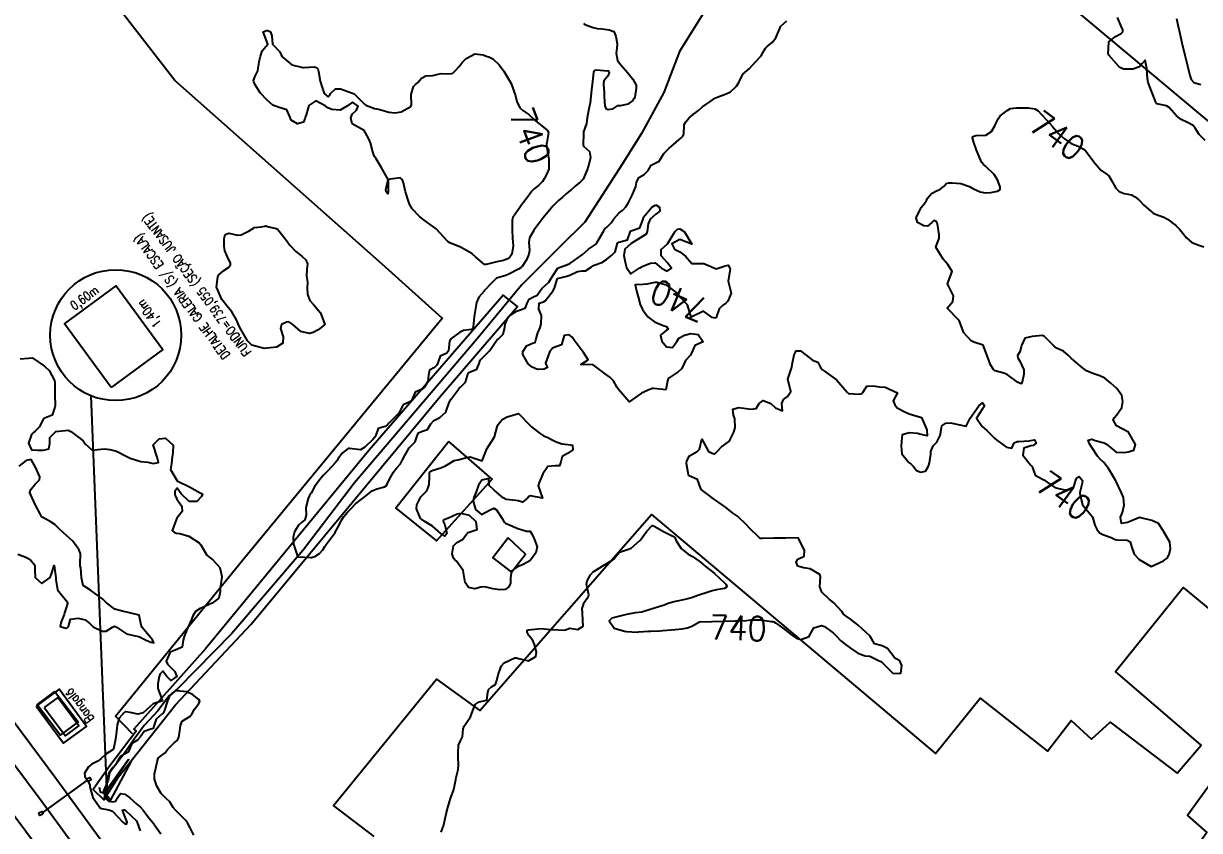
# Model space of a CAD drawing. Header units: metres. Extents: x 307586 to 320046, y 7427249 to 7434250.
# Drawn here: x 317549.7 to 317742.7, y 7431830.2 to 7431962.6 of the extents above; entities that cross this region are included whole.
import ezdxf
from ezdxf.enums import TextEntityAlignment as Align

# ---------------------------------------------------------------- set-up
doc = ezdxf.new("R2010")
doc.units = ezdxf.units.M
doc.header["$MEASUREMENT"] = 0
doc.linetypes.add('CONTINUO', pattern=[0])
for name, color, linetype in [('ALA', 45, 'Continuous'), ('BUEIRO', 151, 'Continuous'), ('Canaleta de Drenagem', 151, 'Continuous'), ('Cotas', 45, 'Continuous'), ('Curvas de Nivel 1m', 11, 'Continuous'), ('Curvas de Nivel 5m', 15, 'Continuous'), ('DETALHES', 45, 'Continuous'), ('Divisa', 42, 'FENCELINE2'), ('EDIFICAÇÃO', 30, 'Continuous'), ('Edificações', 30, 'Continuous'), ('Hidrografia', 140, 'Continuous'), ('Linha Férrea', 20, 'Continuous'), ('Pontes_Viadutos_Tubos', 190, 'Continuous'), ('Portico', 45, 'Continuous'), ('TEXTO', 45, 'Continuous')]:
    doc.layers.add(name, color=color, linetype=linetype)
doc.styles.add('ROMANS', font='romans', dxfattribs={"height": 0.2})
doc.styles.add('Style-STANDARD', font='STANDARD.shx')
doc.linetypes.add('FENCELINE2', pattern='A,0.25,-0.1,[132,ltypeshp.shx,S=0.1,R=0,X=-0.1,Y=0],-0.1,1', length=1.45)

msp = doc.modelspace()

# ---------------------------------------------------------------- linework, layer by layer
at = {"layer": 'ALA', "linetype": 'CONTINUO'}
for points in [[(317562.98, 7431836.33, 739.68), (317566.93, 7431841.86, 739.62)], [(317566.93, 7431841.86, 739.62), (317566.97, 7431841.81, 738.84), (317563.11, 7431836.31, 739.08)], [(317563.97, 7431835.1, 739.92), (317567.44, 7431841.58, 739.93)], [(317567.44, 7431841.58, 739.93), (317567.38, 7431841.57, 738.84), (317563.97, 7431835.2, 739.08)]]:
    msp.add_polyline3d(points, dxfattribs=at)
at = {"layer": 'BUEIRO', "linetype": 'CONTINUO'}
for points in [[(317563.93, 7431834.99, 740.2), (317563.97, 7431835.1, 739.92), (317562.98, 7431836.33, 739.68), (317562.87, 7431836.27, 740.12)], [(317563.93, 7431834.99, 740.2), (317562.87, 7431836.27, 740.12)], [(317562.98, 7431836.33, 739.68), (317563.11, 7431836.31, 739.08), (317563.97, 7431835.2, 739.08), (317563.97, 7431835.1, 739.92)]]:
    msp.add_polyline3d(points, dxfattribs=at)
at = {"layer": 'Canaleta de Drenagem'}
msp.add_lwpolyline([(317627.86, 7431917.37), (317606.4, 7431892.55), (317579.58, 7431860), (317567.83, 7431846.82), (317568.22, 7431846.47), (317563.88, 7431840.78), (317561.15, 7431836.92), (317562.9, 7431835.23), (317565.3, 7431838.98), (317574.64, 7431850.79), (317587.05, 7431864.06), (317618.09, 7431901.4), (317630.77, 7431916.18), (317628.41, 7431918.05)], close=True, dxfattribs=at)
at = {"layer": 'Curvas de Nivel 1m', "elevation": 739, "flags": 128}
for points in [[(317641.62, 7431962.65), (317641.85, 7431962.49), (317643.19, 7431961.97), (317643.85, 7431961.84), (317644.7, 7431961.75), (317645.84, 7431961.62), (317646.58, 7431961.33), (317646.94, 7431960.58), (317647.12, 7431959.28), (317647.09, 7431958.58), (317646.96, 7431957.75), (317647.21, 7431956.58), (317647.77, 7431955.87), (317648.89, 7431954.56), (317649.74, 7431953.49), (317650.25, 7431952.54), (317650.24, 7431952.03), (317650.02, 7431950.55), (317649.95, 7431950.31), (317649.7, 7431949.99), (317648.87, 7431949.38), (317647.69, 7431949.12), (317647.16, 7431949.11), (317646.33, 7431948.59), (317645.68, 7431948.46), (317645.37, 7431948.6), (317645.19, 7431949.1), (317645.09, 7431950.61), (317645.05, 7431951.28), (317644.94, 7431952.61), (317644.99, 7431953.36), (317645.75, 7431954.29), (317645.89, 7431954.6), (317645.76, 7431954.79), (317645.55, 7431954.81), (317643.76, 7431954.96), (317643.46, 7431954.93), (317643.24, 7431954.63), (317643.21, 7431954.09), (317643.05, 7431952.63), (317642.93, 7431951.83), (317642.82, 7431950.63), (317642.7, 7431949.64), (317642.48, 7431948.64), (317642.2, 7431947.17), (317642.15, 7431946.64), (317642.09, 7431946.21), (317641.64, 7431944.88), (317641.59, 7431944.69), (317641.59, 7431944.65), (317641.54, 7431942.72), (317641.55, 7431942.65), (317641.61, 7431942.53), (317642.6, 7431941.63), (317642.77, 7431940.63), (317642.52, 7431939.7), (317642.24, 7431938.64), (317641.55, 7431937.1), (317641.34, 7431936.85), (317641.11, 7431936.65), (317640.27, 7431935.92), (317639.52, 7431935.3), (317639.18, 7431935.01), (317638.78, 7431934.68), (317638.1, 7431934.09), (317637.5, 7431933.56), (317636.64, 7431932.7), (317635.48, 7431931.33), (317635.21, 7431930.99), (317635.01, 7431930.72), (317634.34, 7431929.85), (317633.49, 7431928.74), (317633.47, 7431928.71), (317633.44, 7431928.67), (317632.75, 7431927.43), (317632.66, 7431926.75), (317632.75, 7431925.4), (317632.67, 7431924.75), (317632.27, 7431923.87), (317631.53, 7431922.76), (317631.45, 7431922.68), (317631.37, 7431922.61), (317630.94, 7431922.34), (317629.36, 7431921.48), (317628.86, 7431921.29), (317627.35, 7431920.81), (317626.33, 7431919.84), (317625.45, 7431918.84), (317625.32, 7431918.7), (317624.43, 7431917.73), (317624.05, 7431916.85), (317623.94, 7431916.21), (317623.72, 7431914.86), (317623.65, 7431914.47), (317623.52, 7431912.86), (317623.47, 7431912.64), (317623.25, 7431912.43), (317621.9, 7431912.22), (317621.24, 7431911.94), (317619.86, 7431910.9), (317619.65, 7431910.48), (317619.44, 7431908.91), (317619.2, 7431908.52), (317618.08, 7431908.04), (317617.7, 7431906.92), (317617.54, 7431906.56), (317617.17, 7431906.19), (317616.36, 7431905.75), (317616.2, 7431904.94), (317616.05, 7431903.86), (317615.53, 7431902.95), (317615.13, 7431902.64), (317614, 7431902.1), (317613.51, 7431900.98), (317613.4, 7431900.69), (317613.11, 7431900.52), (317612.02, 7431900.07), (317611.5, 7431899), (317611.36, 7431898.72), (317611.08, 7431898.45), (317609.68, 7431897.02), (317609.39, 7431896.69), (317609.05, 7431896.49), (317607.94, 7431896.15), (317607.53, 7431895.05), (317607.36, 7431894.71), (317607.03, 7431894.37), (317605.74, 7431893.07), (317605.01, 7431892.66), (317603.23, 7431892.88), (317603.01, 7431892.87), (317602, 7431892.11), (317601.32, 7431891.12), (317601.19, 7431890.91), (317600.98, 7431890.62), (317599.59, 7431889.14), (317598.96, 7431888.49), (317598.33, 7431887.78), (317597.88, 7431887.16), (317597.49, 7431886.6), (317596.92, 7431885.57), (317596.76, 7431885.32), (317596.65, 7431885.17), (317596.42, 7431884.69), (317596.04, 7431883.18), (317596.11, 7431881.95), (317595.89, 7431881.18), (317595.33, 7431880.71), (317594.85, 7431880.29), (317594.16, 7431879.2), (317593.97, 7431878.34), (317594, 7431877.2), (317594.64, 7431875.35), (317594.7, 7431875.19), (317594.73, 7431875.12), (317594.79, 7431875.11), (317594.87, 7431875.11), (317596.79, 7431874.96), (317596.99, 7431874.97), (317597.5, 7431875.16), (317598.29, 7431875.66), (317598.81, 7431876.27), (317599.16, 7431876.8), (317599.41, 7431877.14), (317600.84, 7431879.07), (317600.86, 7431879.1), (317600.87, 7431879.12), (317601.55, 7431880.42), (317601.88, 7431881.11), (317602.28, 7431881.71), (317602.89, 7431882.41), (317603.23, 7431882.75), (317603.54, 7431883.09), (317604.22, 7431883.77), (317604.91, 7431884.32), (317605.85, 7431885.07), (317606.42, 7431885.56), (317606.93, 7431885.93), (317607.71, 7431886.27), (317608.94, 7431886.6), (317609.22, 7431886.74), (317609.39, 7431887.02), (317609.8, 7431887.86), (317610.44, 7431889.01), (317610.63, 7431889.34), (317610.97, 7431889.73), (317611.6, 7431890.38), (317611.92, 7431890.99), (317612.27, 7431891.71), (317613, 7431892.98), (317614.01, 7431893.98), (317614.33, 7431894.97), (317614.56, 7431895.44), (317615.04, 7431895.64), (317616.01, 7431895.98), (317616.58, 7431896.94), (317617.07, 7431897.47), (317618.05, 7431897.94), (317619.05, 7431898.91), (317619.06, 7431898.94), (317619.08, 7431899.01), (317619.59, 7431900.41), (317619.83, 7431900.9), (317621.13, 7431902.69), (317621.22, 7431902.79), (317621.36, 7431902.88), (317622.27, 7431903.74), (317622.57, 7431904.87), (317622.71, 7431905.31), (317623.16, 7431905.53), (317624.12, 7431905.9), (317624.5, 7431906.85), (317624.68, 7431907.35), (317625.19, 7431907.9), (317626.12, 7431908.83), (317626.58, 7431909.45), (317627.23, 7431910.42), (317627.4, 7431910.64), (317627.63, 7431910.81), (317628.42, 7431911.62), (317628.71, 7431912.8), (317628.77, 7431913.28), (317629.27, 7431914.46), (317629.56, 7431914.79), (317630.62, 7431915.43), (317631.29, 7431915.63), (317632.07, 7431915.97), (317632.39, 7431916.75), (317632.68, 7431917.37), (317633.31, 7431917.73), (317634.01, 7431918.04), (317634.52, 7431918.73), (317634.84, 7431919.22), (317635.34, 7431919.65), (317635.9, 7431920.16), (317636.24, 7431920.71), (317637.37, 7431922.43), (317637.52, 7431922.54), (317637.97, 7431922.68), (317638.99, 7431923.06), (317639.38, 7431923.26), (317641.39, 7431924.64), (317642.46, 7431925.57), (317643.42, 7431926.24), (317643.64, 7431926.4), (317643.79, 7431926.62), (317644.38, 7431927.67), (317644.93, 7431928.61), (317645.14, 7431928.91), (317645.45, 7431929.19), (317646.15, 7431929.9), (317646.58, 7431930.58), (317647.48, 7431931.58), (317648.06, 7431931.99), (317648.59, 7431932.56), (317648.93, 7431933.12), (317649.51, 7431934.23), (317649.61, 7431934.45), (317649.66, 7431934.55), (317650.19, 7431935.89), (317650.34, 7431936.54), (317650.71, 7431937.38), (317651.56, 7431937.85), (317652.22, 7431938.52), (317652.72, 7431939.37), (317653.58, 7431939.84), (317654.03, 7431940.05), (317654.29, 7431940.49), (317654.78, 7431941.31), (317655.61, 7431942.13), (317656, 7431942.47), (317657.63, 7431943.88), (317657.94, 7431944.14), (317658.08, 7431944.45), (317658.16, 7431945.94), (317658.33, 7431946.44), (317658.96, 7431947.15), (317659.68, 7431947.75), (317660.06, 7431948.04), (317660.52, 7431948.42), (317661.15, 7431948.96), (317661.7, 7431949.36), (317662.33, 7431949.78), (317663.19, 7431950.39), (317663.72, 7431950.62), (317665.02, 7431951.07), (317665.72, 7431951.44), (317666.7, 7431952.35), (317667.12, 7431952.96), (317667.76, 7431954.33), (317668.84, 7431955.25), (317669.78, 7431956.31), (317670.76, 7431957.34), (317671.31, 7431958.29), (317671.49, 7431958.61), (317671.81, 7431958.9), (317672.6, 7431959.5), (317673.16, 7431960.27), (317673.85, 7431961.83), (317673.97, 7431962.14), (317674.08, 7431962.26), (317675.01, 7431963.1)], [(317577.66, 7431829.4), (317577.04, 7431830.61), (317576.63, 7431831.41), (317576.27, 7431831.85), (317574.69, 7431833.43), (317574.3, 7431833.94), (317573.72, 7431834.86), (317573.14, 7431835.45), (317572.32, 7431836.24), (317571.57, 7431837.47), (317571.23, 7431838.6), (317571.22, 7431839.47), (317571.42, 7431840.42), (317571.62, 7431841.47), (317571.82, 7431842.04), (317572.4, 7431842.54), (317572.95, 7431842.9), (317573.36, 7431843.45), (317574.42, 7431844.55), (317574.93, 7431844.93), (317575.19, 7431845.42), (317575.35, 7431846.52), (317575.45, 7431847.42), (317575.77, 7431848.12), (317576.47, 7431848.57), (317577.03, 7431848.86), (317577.4, 7431849.4), (317577.79, 7431850.1), (317578.5, 7431851.03), (317578.67, 7431851.39), (317578.51, 7431851.69), (317577.44, 7431852.48), (317576.53, 7431852.91), (317574.84, 7431853.12), (317574.53, 7431853.04), (317573.67, 7431852.29), (317573.33, 7431851.45), (317572.8, 7431849.77), (317572.65, 7431849.46), (317572.48, 7431849.3), (317571.47, 7431848.47), (317571.18, 7431847.47), (317571, 7431846.93), (317570.45, 7431846.75), (317569.49, 7431846.45), (317568.87, 7431845.5), (317568.43, 7431845), (317567.51, 7431844.44), (317567.13, 7431843.52), (317566.89, 7431843.04), (317566.4, 7431842.75), (317565.61, 7431842.32), (317565.11, 7431841.54), (317564.86, 7431841.06), (317564.37, 7431840.5), (317563.7, 7431839.56), (317563.46, 7431838.67), (317563.4, 7431837.56), (317563.23, 7431836.66), (317562.95, 7431835.57), (317563.72, 7431834.97), (317564.31, 7431834.86), (317564.85, 7431835), (317565.14, 7431835.54), (317565.62, 7431836.25), (317566.32, 7431836.13), (317567.17, 7431835.52), (317568.3, 7431834.52), (317568.86, 7431834.07), (317569.36, 7431833.49), (317570.27, 7431832.26), (317570.91, 7431831.47), (317572.24, 7431829.65)]]:
    msp.add_lwpolyline(points, dxfattribs=at)
at = {"layer": 'Curvas de Nivel 5m', "elevation": 740, "flags": 128}
for points in [[(317743.64, 7431943.42), (317742.65, 7431944.43), (317741.98, 7431945.45), (317741.67, 7431945.9), (317740.75, 7431946.39), (317739.68, 7431946.88), (317738.94, 7431947.48), (317737.71, 7431948.85), (317737.31, 7431949.1), (317735.71, 7431949.45), (317735.62, 7431949.52), (317735.53, 7431949.71), (317734.83, 7431951.53), (317734.31, 7431952.98), (317734.19, 7431953.54), (317734.06, 7431955.26), (317734.04, 7431955.54), (317733.8, 7431956.63), (317733.29, 7431956.05), (317732.85, 7431955.55), (317731.78, 7431955.14), (317730.24, 7431955.12), (317729.78, 7431955.34), (317729.5, 7431955.59), (317727.81, 7431957.44), (317727.73, 7431957.61), (317727.83, 7431959.61), (317728.94, 7431960.5), (317729.85, 7431960.97), (317730.15, 7431961.29), (317730.12, 7431961.59), (317729.86, 7431962.19), (317729.26, 7431963.6)], [(317738.95, 7431963.48), (317739.2, 7431962.14), (317739.35, 7431961.48), (317739.83, 7431959.47), (317740.31, 7431957.46), (317740.47, 7431956.8), (317740.79, 7431955.46), (317741.1, 7431954.12), (317741.34, 7431953.45), (317741.76, 7431952.95), (317742.95, 7431952.63)], [(317618.26, 7431829.91), (317618.54, 7431830.64), (317618.62, 7431830.9), (317618.74, 7431831.37), (317619.09, 7431832.9), (317619.35, 7431833.94), (317619.62, 7431834.89), (317619.78, 7431835.42), (317620.34, 7431836.88), (317620.67, 7431838.57), (317620.74, 7431838.88), (317621.05, 7431840.21), (317621.1, 7431840.87), (317621.02, 7431842.27), (317621.02, 7431842.87), (317621.09, 7431844.2), (317621.41, 7431844.87), (317621.75, 7431845.56), (317621.88, 7431846.87), (317622.01, 7431847.32), (317622.47, 7431847.98), (317623.06, 7431848.85), (317623.48, 7431849.86), (317623.84, 7431850.84), (317624.52, 7431851.27), (317625.75, 7431851.59), (317625.91, 7431852.82), (317626.03, 7431853.33), (317626.54, 7431853.75), (317627.2, 7431854.15), (317627.39, 7431854.8), (317627.62, 7431855.75), (317627.98, 7431856.8), (317628.17, 7431857.21), (317628.59, 7431857.7), (317630.35, 7431858.52), (317630.6, 7431858.54), (317630.95, 7431858.4), (317632.6, 7431858.01), (317633.78, 7431858.72), (317633.9, 7431859.43), (317633.57, 7431860.73), (317633.29, 7431861.38), (317632.65, 7431862.2), (317632.35, 7431862.74), (317632.37, 7431863.03), (317632.66, 7431863.12), (317633.1, 7431863.17), (317634.66, 7431863.32), (317636.18, 7431863.17), (317636.66, 7431863.14), (317638.29, 7431863.04), (317638.66, 7431863.12), (317639.36, 7431863.36), (317640.66, 7431863.14), (317641.55, 7431863.74), (317641.53, 7431864.63), (317641.44, 7431865.88), (317641.42, 7431866.63), (317641.73, 7431867.61), (317642.44, 7431868.62), (317642.5, 7431868.85), (317642.11, 7431870.63), (317642.23, 7431871.15), (317642.77, 7431872.16), (317643.21, 7431872.62), (317644.17, 7431873.22), (317644.78, 7431873.62), (317646.42, 7431874.58), (317646.63, 7431874.74), (317646.8, 7431875.05), (317647.5, 7431875.88), (317648.82, 7431876.29), (317649.42, 7431876.54), (317650.84, 7431877.77), (317651.2, 7431878.16), (317651.42, 7431878.51), (317652.03, 7431879.33), (317652.87, 7431880.23), (317653.24, 7431880.13), (317654.85, 7431879.18), (317656.3, 7431878.46), (317656.63, 7431878.25), (317656.84, 7431877.73), (317657.65, 7431876.44), (317658.81, 7431875.52), (317659.52, 7431875.13), (317660.6, 7431874.4), (317660.8, 7431874.24), (317661.6, 7431873.58), (317662.78, 7431872.64), (317663.09, 7431872.38), (317664.76, 7431870.84), (317665, 7431870.6), (317665.15, 7431870.35), (317665.05, 7431870.05), (317664.75, 7431869.89), (317663.46, 7431869.66), (317662.74, 7431869.49), (317661.9, 7431869.22), (317660.73, 7431868.86), (317660.39, 7431868.74), (317659.53, 7431868.42), (317658.72, 7431868.21), (317657.28, 7431867.89), (317656.72, 7431867.77), (317655.7, 7431867.47), (317654.71, 7431867.1), (317652.7, 7431866.5), (317651.21, 7431866), (317650.7, 7431865.96), (317650.08, 7431865.92), (317648.69, 7431865.63), (317647.82, 7431865.43), (317646.68, 7431865.15), (317646.25, 7431865.01), (317645.83, 7431864.58), (317646.66, 7431863.4), (317648.34, 7431862.87), (317648.66, 7431862.84), (317650.44, 7431862.74), (317650.66, 7431862.76), (317652.26, 7431862.9), (317652.66, 7431862.92), (317654.17, 7431862.97), (317654.66, 7431862.99), (317656.02, 7431863.1), (317656.66, 7431863.17), (317657.81, 7431863.29), (317658.67, 7431863.43), (317659.41, 7431863.69), (317660.68, 7431864.4), (317662.6, 7431864.47), (317662.68, 7431864.46), (317662.76, 7431864.46), (317664.68, 7431864.53), (317666.45, 7431864.57), (317666.69, 7431864.57), (317668.37, 7431864.63), (317668.69, 7431864.68), (317669.16, 7431864.78), (317670.69, 7431864.76), (317672.45, 7431864.49), (317672.69, 7431864.48), (317672.87, 7431864.44), (317673.15, 7431864.25), (317674.67, 7431863.17), (317675.81, 7431862.22), (317676.65, 7431861.69), (317677.31, 7431861.53), (317678.65, 7431862.04), (317678.72, 7431862.19), (317679.4, 7431863.45), (317680.68, 7431863.83), (317681.17, 7431863.66), (317682.66, 7431862.58), (317683.11, 7431862.13), (317683.83, 7431861.31), (317684.64, 7431860.71), (317685.45, 7431860.1), (317686.62, 7431859.29), (317687.83, 7431858.86), (317688.61, 7431858.81), (317690.13, 7431858.05), (317690.45, 7431857.89), (317690.6, 7431857.8), (317692.41, 7431856.02), (317692.58, 7431855.92), (317693.67, 7431856), (317693.85, 7431857.25), (317693.53, 7431858.01), (317692.93, 7431858.34), (317692.61, 7431858.62), (317691.53, 7431860.03), (317690.64, 7431860.48), (317689.4, 7431860.82), (317688.65, 7431862.07), (317686.68, 7431863.87), (317686.43, 7431864.09), (317685.45, 7431864.86), (317684.7, 7431865.35), (317684.28, 7431865.71), (317684, 7431866.13), (317682.72, 7431867.52), (317681.96, 7431868.15), (317680.74, 7431869.32), (317680.39, 7431870.17), (317680.49, 7431871.89), (317680.43, 7431872.17), (317678.79, 7431873.13), (317677.71, 7431873.28), (317676.79, 7431873.58), (317676.54, 7431874.21), (317676.81, 7431874.71), (317677.82, 7431875.2), (317677.87, 7431876.2), (317676.84, 7431878.21), (317674.84, 7431878.18), (317672.93, 7431878.17), (317672.84, 7431878.16), (317671, 7431878.12), (317670.84, 7431878.1), (317670.63, 7431878.08), (317670.44, 7431878.29), (317668.87, 7431879.81), (317668.35, 7431880.32), (317666.89, 7431881.76), (317666.56, 7431882), (317666.08, 7431882.34), (317664.91, 7431883.26), (317663.29, 7431884.38), (317662.93, 7431884.64), (317662.02, 7431885.3), (317660.94, 7431886.17), (317660.84, 7431886.3), (317660.82, 7431886.4), (317660.32, 7431887.77), (317658.96, 7431888.4), (317658.92, 7431888.43), (317658.85, 7431888.54), (317658.53, 7431890.43), (317658.59, 7431890.84), (317659.01, 7431891.68), (317660.25, 7431892.41), (317660.64, 7431892.79), (317661.04, 7431894.4), (317662.15, 7431892.39), (317663.01, 7431892), (317663.29, 7431892.1), (317663.53, 7431892.37), (317664.24, 7431893.15), (317665.03, 7431893.7), (317665.42, 7431893.97), (317665.69, 7431894.35), (317666.28, 7431895.57), (317666.51, 7431896.34), (317666.45, 7431897.72), (317666.25, 7431898.34), (317666.1, 7431899.34), (317667.1, 7431899.58), (317667.94, 7431899.48), (317669.1, 7431899.31), (317669.95, 7431899.45), (317670.43, 7431900.29), (317671.12, 7431900.78), (317672.36, 7431900.27), (317673.1, 7431899.56), (317674.3, 7431899.05), (317674.16, 7431900.25), (317674.43, 7431900.93), (317675.12, 7431901.41), (317675.63, 7431902.23), (317675.16, 7431904.24), (317675.83, 7431906.23), (317675.9, 7431906.94), (317676.2, 7431908.23), (317676.54, 7431908.89), (317677.21, 7431908.91), (317678.17, 7431908.2), (317679.19, 7431907.39), (317680.06, 7431907.05), (317680.5, 7431906.17), (317680.83, 7431905.81), (317681.18, 7431905.56), (317683.16, 7431904.14), (317684.87, 7431902.12), (317685.13, 7431901.93), (317686.86, 7431901.82), (317687.13, 7431901.85), (317687.32, 7431901.9), (317687.45, 7431902.09), (317688.1, 7431903.13), (317689.15, 7431903.14), (317690.21, 7431902.99), (317691.15, 7431902.96), (317693.13, 7431902.02), (317692.45, 7431900.69), (317692.71, 7431900.02), (317693.11, 7431899.55), (317694.11, 7431899), (317695.09, 7431898.59), (317697.08, 7431897.97), (317697.99, 7431895.96), (317698.03, 7431894.98), (317697.06, 7431895.19), (317696.43, 7431895.36), (317695.06, 7431895.47), (317693.93, 7431895.14), (317693.8, 7431894.01), (317693.74, 7431893.3), (317693.87, 7431892.01), (317695, 7431890.59), (317695.35, 7431890.34), (317695.72, 7431889.99), (317696.26, 7431889.26), (317696.98, 7431889), (317697.77, 7431889.17), (317698.22, 7431889.96), (317698.42, 7431890.53), (317698.61, 7431891.95), (317698.6, 7431892.37), (317699.03, 7431893.32), (317699.35, 7431893.63), (317699.6, 7431893.94), (317700.13, 7431895.01), (317700.32, 7431895.93), (317700.41, 7431896.6), (317701.08, 7431897.02), (317701.91, 7431897.08), (317703.08, 7431896.8), (317704.41, 7431896.55), (317705.09, 7431897.88), (317706.48, 7431899.86), (317707.12, 7431900.35), (317707.41, 7431899.85), (317707.32, 7431899.64), (317707.11, 7431899.37), (317706.09, 7431897.87), (317707.07, 7431896.5), (317707.82, 7431895.84), (317709.05, 7431894.59), (317709.46, 7431894.23), (317710.03, 7431893.82), (317711.03, 7431893.12), (317711.91, 7431892.91), (317712.29, 7431893.79), (317712.81, 7431894.02), (317713.05, 7431894.04), (317714.7, 7431894.11), (317715.05, 7431894.2), (317715.61, 7431894.32), (317715.88, 7431893.75), (317715.42, 7431893.37), (317715.04, 7431893.31), (317713.86, 7431892.94), (317713.71, 7431891.77), (317715, 7431890.17), (317715.22, 7431889.98), (317715.31, 7431889.76), (317715.75, 7431888.52), (317716.97, 7431887.86), (317717.17, 7431887.73), (317718.95, 7431886.46), (317720.56, 7431886.07), (317720.95, 7431886.11), (317722.07, 7431886.56), (317722.43, 7431887.67), (317722.6, 7431888.04), (317722.98, 7431888.28), (317723.5, 7431887.65), (317723.44, 7431887.18), (317723.1, 7431885.66), (317723.09, 7431885.51), (317723.5, 7431883.65), (317724.9, 7431881.97), (317725.15, 7431881.64), (317725.55, 7431880.3), (317725.88, 7431879.62), (317726.3, 7431879.06), (317726.86, 7431878.74), (317728.21, 7431878.25), (317728.86, 7431877.94), (317729.17, 7431877.9), (317730.86, 7431877.83), (317731.32, 7431877.56), (317731.58, 7431876.81), (317731.97, 7431875.55), (317732.81, 7431874.64), (317734.8, 7431873.52), (317736.81, 7431874.42), (317737.43, 7431874.87), (317737.71, 7431875.48), (317737.94, 7431876.38), (317737.87, 7431877.48), (317736.87, 7431879.19), (317736.75, 7431879.37), (317736.71, 7431879.49), (317735.96, 7431880.58), (317734.89, 7431881.07), (317732.89, 7431881.54), (317731.47, 7431880.97), (317730.88, 7431880.75), (317729.89, 7431880.58), (317729.76, 7431881.58), (317730.09, 7431882.38), (317730.35, 7431883.57), (317730.23, 7431884.86), (317729.9, 7431885.58), (317728.97, 7431887.59), (317727.8, 7431889.6), (317727, 7431890.59), (317726.45, 7431891.06), (317725.96, 7431891.63), (317725.03, 7431893.06), (317724.67, 7431893.64), (317724.43, 7431894.27), (317725.05, 7431894.39), (317725.59, 7431894.17), (317727.04, 7431893.82), (317727.43, 7431893.61), (317729.02, 7431892.26), (317730.37, 7431892.22), (317731.02, 7431892.31), (317731.96, 7431892.62), (317732.21, 7431893.55), (317731.06, 7431895.56), (317729.08, 7431896.61), (317728.54, 7431897.6), (317728.74, 7431897.95), (317729.1, 7431898.35), (317729.99, 7431899.58), (317730.14, 7431900.59), (317729.96, 7431901.58), (317729.15, 7431902.73), (317728.17, 7431903.6), (317727.17, 7431904.42), (317726.38, 7431904.82), (317725.18, 7431905.18), (317724.17, 7431905.65), (317723.19, 7431906.41), (317721.64, 7431907.68), (317721.22, 7431908.13), (317720.39, 7431908.86), (317719.23, 7431909.37), (317718.78, 7431909.71), (317717.25, 7431911.26), (317716.92, 7431911.4), (317715.25, 7431911.27), (317714.02, 7431911), (317713.5, 7431909.78), (317713.47, 7431909.54), (317713.22, 7431908.74), (317712.87, 7431908.13), (317712.9, 7431907.78), (317713.2, 7431907.2), (317713.91, 7431905.77), (317713.89, 7431905.06), (317713.59, 7431903.78), (317713.43, 7431903.51), (317713.16, 7431903.58), (317712.85, 7431903.78), (317711.17, 7431905.01), (317710.61, 7431905.24), (317709.18, 7431905.6), (317708.89, 7431905.83), (317708.4, 7431906.63), (317707.95, 7431907.84), (317707.23, 7431909.85), (317705.67, 7431910.31), (317705.24, 7431910.55), (317704.06, 7431911.89), (317703.28, 7431913.9), (317701.3, 7431915.92), (317702.22, 7431917.01), (317702.33, 7431917.91), (317701.35, 7431919.92), (317702.13, 7431921.92), (317701.39, 7431923.07), (317700.64, 7431923.94), (317699.42, 7431925.95), (317699.97, 7431927.41), (317700, 7431927.94), (317699.69, 7431929.73), (317699.61, 7431929.95), (317699.47, 7431930.15), (317699.12, 7431930.31), (317698.76, 7431929.96), (317698.06, 7431929.37), (317697.46, 7431929.44), (317696.41, 7431929.99), (317696.23, 7431930.74), (317696.81, 7431931.98), (317697.05, 7431932.42), (317697.51, 7431933.05), (317697.89, 7431933.59), (317698.08, 7431933.96), (317698.75, 7431934.74), (317699.54, 7431935.17), (317700.11, 7431935.37), (317700.8, 7431935.94), (317701.13, 7431936.35), (317701.55, 7431936.5), (317702.12, 7431936.49), (317703.55, 7431936.37), (317704.96, 7431935.89), (317705.54, 7431935.58), (317706.69, 7431935.02), (317707.53, 7431934.85), (317708.45, 7431934.92), (317709.54, 7431935.1), (317709.98, 7431935.39), (317710.02, 7431935.83), (317709.56, 7431937), (317708.99, 7431937.84), (317707.59, 7431939.23), (317707.24, 7431939.51), (317706.94, 7431939.86), (317706.53, 7431940.79), (317706.13, 7431941.87), (317705.63, 7431943.25), (317705.47, 7431943.88), (317705.47, 7431944.05), (317705.65, 7431944.17), (317706, 7431944.23), (317707.65, 7431944.32), (317708.58, 7431944.91), (317709.14, 7431945.84), (317709.3, 7431946.2), (317709.68, 7431947), (317710.02, 7431947.49), (317710.43, 7431947.82), (317711.14, 7431948.37), (317711.7, 7431948.7), (317712.68, 7431948.77), (317713.7, 7431948.78), (317714.66, 7431948.82), (317715.7, 7431948.62), (317716.22, 7431948.28), (317716.74, 7431947.74), (317717.68, 7431946.75), (317718.6, 7431945.72), (317719.65, 7431944.55), (317720.55, 7431943.7), (317721.63, 7431942.95), (317722.82, 7431942.48), (317723.62, 7431942.07), (317724.05, 7431941.66), (317725.59, 7431939.64), (317726.54, 7431938.58), (317727.58, 7431937.87), (317727.86, 7431937.61), (317728.19, 7431936.98), (317728.96, 7431935.6), (317729.54, 7431935.06), (317730.37, 7431934.75), (317731.53, 7431934.53), (317732.18, 7431934.21), (317732.91, 7431933.55), (317733.51, 7431932.89), (317735.11, 7431931.52), (317735.49, 7431931.34), (317736.84, 7431930.85), (317737.48, 7431930.53), (317738.83, 7431929.48), (317739.47, 7431928.83), (317740.59, 7431927.46), (317741.44, 7431926.67), (317742.59, 7431926.28), (317743.43, 7431925.98)], [(317549.17, 7431907.61), (317550.54, 7431907.73), (317551.12, 7431907.78), (317551.17, 7431907.76), (317551.24, 7431907.72), (317553.16, 7431906.38), (317553.91, 7431905.69), (317554.8, 7431904.02), (317554.86, 7431903.68), (317554.87, 7431901.92), (317554.86, 7431901.68), (317554.88, 7431899.89), (317554.87, 7431899.68), (317554.41, 7431898.34), (317553.05, 7431897.82), (317552.98, 7431897.77), (317552.94, 7431897.7), (317552.33, 7431896.42), (317551.63, 7431895.71), (317551.29, 7431895.46), (317551.03, 7431895.17), (317550.51, 7431893.73), (317551, 7431892.64), (317552.08, 7431892.62), (317553, 7431892.6), (317553.87, 7431892.82), (317554.03, 7431893.69), (317554.03, 7431894.68), (317555.03, 7431895.68), (317557.04, 7431895.88), (317557.48, 7431895.65), (317559.02, 7431894.52), (317559.51, 7431894.12), (317559.85, 7431893.62), (317561, 7431892.63), (317561.9, 7431892.69), (317563, 7431892.81), (317563.86, 7431892.71), (317565, 7431892.42), (317566.78, 7431891.53), (317566.9, 7431891.45), (317566.98, 7431891.4), (317567.22, 7431891.29), (317568.98, 7431890.77), (317570.1, 7431890.62), (317570.97, 7431890.4), (317571.88, 7431890.56), (317571.62, 7431891.47), (317571.01, 7431893.48), (317572, 7431894.49), (317573.02, 7431894.59), (317574.26, 7431893.45), (317574.21, 7431892.24), (317574.13, 7431891.45), (317574, 7431890.43), (317573.82, 7431889.45), (317574.94, 7431887.59), (317575.02, 7431887.51), (317575.16, 7431887.44), (317576.93, 7431886.6), (317578.73, 7431885.58), (317578.91, 7431885.48), (317579.06, 7431885.39), (317578.91, 7431885), (317578.14, 7431884.16), (317576.9, 7431884.15), (317575.56, 7431885.42), (317574.93, 7431886.34), (317574.54, 7431885.81), (317574.57, 7431885.44), (317574.62, 7431885.14), (317574.9, 7431884.54), (317575.71, 7431883.42), (317575.74, 7431882.56), (317574.86, 7431881.43), (317574.1, 7431879.44), (317574.48, 7431879.07), (317574.84, 7431878.99), (317575.36, 7431878.91), (317576.83, 7431878.49), (317578.55, 7431877.39), (317578.82, 7431877.05), (317579.79, 7431875.38), (317580.33, 7431874.91), (317580.79, 7431874.62), (317581.94, 7431873.35), (317582.26, 7431871.84), (317582.23, 7431871.35), (317582, 7431870.08), (317581.97, 7431869.35), (317581.77, 7431868.29), (317580.7, 7431867.48), (317580.39, 7431867.36), (317579.24, 7431866.84), (317578.69, 7431866.6), (317577.94, 7431866.14), (317577.51, 7431865.4), (317577.26, 7431864.81), (317576.65, 7431863.41), (317576.06, 7431861.99), (317575.93, 7431861.42), (317575.75, 7431860.28), (317574.61, 7431859.78), (317573.77, 7431859.44), (317573.12, 7431857.98), (317573.35, 7431857.45), (317574.57, 7431856.25), (317574.88, 7431855.43), (317574.68, 7431855.31), (317574.55, 7431855.24), (317573.88, 7431854.78), (317573.23, 7431855.45), (317572.57, 7431856.3), (317572.13, 7431855.89), (317571.96, 7431855.47), (317571.76, 7431854.25), (317571.78, 7431853.47), (317572.5, 7431851.46), (317571.01, 7431850.97), (317570.49, 7431850.55), (317569.36, 7431849.5), (317568.48, 7431849.26), (317567.23, 7431849.52), (317566.48, 7431849.67), (317566.37, 7431849.65), (317566.22, 7431849.53), (317565.42, 7431848.59), (317565.1, 7431847.54), (317565.01, 7431846.99), (317564.85, 7431845.55), (317564.81, 7431845.16), (317564.48, 7431843.55), (317564.45, 7431843.52), (317564.41, 7431843.49), (317563.24, 7431842.72), (317562.39, 7431841.91), (317562.21, 7431841.75), (317561.9, 7431841.58), (317560.93, 7431841.05), (317560.37, 7431840.62), (317559.73, 7431839.61), (317559.77, 7431839.03), (317560.35, 7431838.19), (317560.6, 7431837.6), (317560.6, 7431837.34), (317561.07, 7431835.59), (317562.3, 7431833.92), (317562.52, 7431833.8), (317563.71, 7431833.56), (317564.29, 7431833.33), (317566.02, 7431831.53), (317566.26, 7431831.32), (317566.6, 7431831.19), (317566.7, 7431831.53), (317566.28, 7431832.63), (317565.95, 7431833.53), (317566.24, 7431833.58), (317566.29, 7431833.58), (317566.38, 7431833.53), (317568.27, 7431831.75), (317568.36, 7431831.51), (317568.86, 7431830.11)], [(317548.79, 7431875.55), (317550.08, 7431875.03), (317550.78, 7431874.65), (317551.59, 7431873.71), (317551.59, 7431872.88), (317551.65, 7431871.71), (317552.73, 7431870.7), (317554.08, 7431871.68), (317554.27, 7431872.15), (317554.77, 7431873.67), (317555.03, 7431871.67), (317555.02, 7431871.38), (317555.29, 7431869.66), (317556.71, 7431867.92), (317556.91, 7431867.65), (317556.92, 7431867.42), (317556.69, 7431866.75), (317556.44, 7431865.89), (317556.39, 7431865.65), (317555.87, 7431864.45), (317555.72, 7431863.66), (317556.65, 7431863.41), (317556.87, 7431863.43), (317557.08, 7431863.65), (317557.43, 7431864.87), (317558.67, 7431865.02), (317559.82, 7431864.77), (317560.66, 7431864.08), (317561.12, 7431863.6), (317562.64, 7431862.88), (317563.29, 7431862.92), (317564.3, 7431863.56), (317564.65, 7431863.7), (317564.97, 7431863.55), (317566.64, 7431862.47), (317568.05, 7431862.1), (317568.63, 7431862), (317569.61, 7431861.5), (317570.34, 7431861.21), (317570.62, 7431861.09), (317571.11, 7431860.98), (317570.87, 7431861.48), (317570.63, 7431861.81), (317569.2, 7431863.5), (317569.02, 7431863.86), (317568.67, 7431865.51), (317566.68, 7431866), (317566.11, 7431866.11), (317564.69, 7431866.51), (317563.32, 7431867.57), (317563.01, 7431867.88), (317562.71, 7431868.13), (317560.72, 7431869.6), (317559.48, 7431870.37), (317559.21, 7431871.62), (317559.12, 7431873.27), (317559.03, 7431873.63), (317559.01, 7431873.86), (317559.04, 7431875.63), (317558.8, 7431876.32), (317557.8, 7431877.64), (317556.83, 7431878.53), (317555.6, 7431879.66), (317554.85, 7431880.38), (317554.09, 7431880.91), (317552.86, 7431881.55), (317552.68, 7431881.7), (317552.42, 7431882.15), (317551.65, 7431883.71), (317550.91, 7431885.28), (317550.75, 7431885.56), (317550.73, 7431885.72), (317550.92, 7431886.13), (317551.61, 7431887.03), (317552.33, 7431887.71), (317552.4, 7431888.25), (317551.76, 7431889.71), (317550.98, 7431891.06), (317550.17, 7431890.93), (317548.96, 7431889.95)]]:
    msp.add_lwpolyline(points, dxfattribs=at)
for points in [[(317589.6, 7431961.5), (317589.83, 7431961.5), (317590.27, 7431961.27), (317590.47, 7431960.61), (317590.55, 7431959.26), (317591.79, 7431957.99), (317592, 7431957.47), (317592.12, 7431957.24), (317593.76, 7431955.84), (317595.53, 7431955.43), (317595.76, 7431955.44), (317597.43, 7431955.5), (317597.76, 7431955.41), (317598.03, 7431955.17), (317598.14, 7431954.77), (317598.41, 7431953.16), (317598.72, 7431952.15), (317599.03, 7431951.16), (317599.7, 7431950.59), (317599.96, 7431950.89), (317600.07, 7431951.15), (317600.92, 7431951.93), (317601.71, 7431951.9), (317603.54, 7431951.27), (317603.7, 7431951.21), (317603.98, 7431951.1), (317605.69, 7431949.39), (317605.87, 7431949.26), (317606.32, 7431949.07), (317607.3, 7431948.68), (317607.68, 7431948.64), (317608.18, 7431948.54), (317609.67, 7431948.1), (317610.71, 7431947.98), (317611.67, 7431948.16), (317613.28, 7431948.99), (317613.38, 7431949.3), (317613.35, 7431950.99), (317613.73, 7431952.28), (317614.05, 7431952.65), (317614.44, 7431952.97), (317615.02, 7431953.68), (317615.74, 7431954.05), (317616.91, 7431954.11), (317617.75, 7431954.32), (317618.26, 7431954.41), (317619.75, 7431954.4), (317620.16, 7431954.49), (317620.62, 7431954.9), (317621.14, 7431955.52), (317621.77, 7431956.28), (317622.06, 7431956.61), (317622.35, 7431956.88), (317623.79, 7431957.67), (317625.14, 7431957.5), (317625.79, 7431957.24), (317626.09, 7431957.14), (317626.74, 7431956.83), (317627.77, 7431955.88), (317628.53, 7431954.8), (317629.73, 7431952.79), (317630.44, 7431950.78), (317630.67, 7431949.81), (317631.19, 7431948.77), (317631.68, 7431948.35), (317632.62, 7431947.71), (317633.66, 7431946.74), (317635.64, 7431945.14), (317635.89, 7431944.72), (317635.62, 7431943.1), (317635.52, 7431942.82), (317635.52, 7431942.72), (317635.61, 7431942.26), (317635.82, 7431940.94), (317635.85, 7431940.72), (317635.9, 7431940.4), (317635.92, 7431938.71), (317635.55, 7431937.84), (317635.14, 7431937.13), (317634.87, 7431936.73), (317634.22, 7431936.04), (317633.52, 7431935.48), (317633.12, 7431935.14), (317632.84, 7431934.75), (317632.3, 7431933.95), (317631.49, 7431932.91), (317631.38, 7431932.76), (317631.16, 7431932.44), (317630.02, 7431930.78), (317629.89, 7431930.36), (317629.91, 7431928.78), (317629.98, 7431927.33), (317630.03, 7431926.78), (317630.06, 7431926.13), (317629.84, 7431924.78), (317629.39, 7431924.12), (317628.47, 7431923.71), (317627.38, 7431923.49), (317625.62, 7431923.08), (317625.38, 7431923.09), (317623.97, 7431924.27), (317623.39, 7431924.77), (317623.28, 7431924.86), (317621.41, 7431925.95), (317619.66, 7431926.66), (317619.42, 7431926.78), (317619.27, 7431926.91), (317617.44, 7431928.93), (317615.46, 7431930.38), (317614.68, 7431930.97), (317613.49, 7431932.2), (317613.04, 7431932.98), (317612.85, 7431933.64), (317612.43, 7431934.99), (317612.06, 7431936.47), (317611.91, 7431937), (317611.55, 7431937.3), (317609.54, 7431937.03), (317609.58, 7431935.03), (317609.51, 7431934.7), (317609.25, 7431935.03), (317609.19, 7431935.36), (317609.54, 7431937.03), (317608.42, 7431939.04), (317607.58, 7431940.41), (317607.32, 7431940.79), (317607.19, 7431941.06), (317607.05, 7431941.6), (317606.64, 7431943.06), (317606.35, 7431943.8), (317605.63, 7431945.08), (317603.65, 7431946.17), (317603.43, 7431947.1), (317603.67, 7431947.73), (317604.37, 7431948.4), (317604.63, 7431949.09), (317603.69, 7431949.73), (317602.9, 7431949.11), (317601.68, 7431948.4), (317600.31, 7431948.51), (317599.68, 7431948.79), (317599.2, 7431949.15), (317597.69, 7431949.96), (317596.52, 7431949.19), (317596.09, 7431947.62), (317595.96, 7431947.2), (317595.88, 7431946.98), (317595.65, 7431946.47), (317594.68, 7431946.18), (317593.66, 7431946.79), (317593.45, 7431947.22), (317592.91, 7431948.46), (317591.68, 7431948.87), (317590.63, 7431949.26), (317589.69, 7431950.03), (317588.56, 7431951.28), (317587.72, 7431952.56), (317587.5, 7431953.06), (317587.48, 7431953.29), (317587.74, 7431953.99), (317588.17, 7431954.86), (317588.25, 7431955.28), (317588.45, 7431956.61), (317588.62, 7431957.28), (317588.9, 7431958.17), (317589.8, 7431959.27), (317589.06, 7431961.28)], [(317653.5, 7431932.88), (317654.07, 7431932.49), (317654.13, 7431931.85), (317653.48, 7431931.33), (317652.54, 7431930.51), (317652.21, 7431929.76), (317652.05, 7431928.51), (317651.9, 7431928.06), (317651.44, 7431927.77), (317649.42, 7431926.55), (317648.4, 7431925.57), (317648.26, 7431924.56), (317648.47, 7431923.48), (317648.69, 7431922.56), (317649.36, 7431921.55), (317650.87, 7431922.53), (317651.38, 7431922.83), (317652.59, 7431923.3), (317653.38, 7431923.37), (317654.44, 7431922.49), (317655.37, 7431921.98), (317656.04, 7431922.47), (317655.39, 7431923.35), (317654.35, 7431924.49), (317654.38, 7431925.52), (317655.42, 7431926.48), (317656.61, 7431928.46), (317657.05, 7431928.86), (317657.45, 7431928.93), (317658.2, 7431928.44), (317659.42, 7431926.43), (317657.43, 7431927.2), (317656.12, 7431926.47), (317656.54, 7431925.59), (317657.41, 7431925.14), (317658.35, 7431924.44), (317659.38, 7431923.23), (317660.55, 7431923.25), (317661.39, 7431923.24), (317663.37, 7431922.38), (317664.87, 7431922.88), (317665.38, 7431922.97), (317665.66, 7431922.36), (317665.35, 7431920.36), (317665.83, 7431918.35), (317665.31, 7431917.04), (317664.96, 7431916.71), (317664.43, 7431916.37), (317663.89, 7431915.79), (317663.41, 7431914.38), (317663.35, 7431914.31), (317663.28, 7431914.29), (317662.73, 7431914.39), (317661.29, 7431915.4), (317659.28, 7431914.43), (317658.7, 7431916.44), (317657.32, 7431917.87), (317657.07, 7431918.2), (317656.87, 7431918.46), (317655.34, 7431919.61), (317653.7, 7431920.14), (317653.35, 7431920.14), (317652, 7431919.85), (317651.34, 7431919.8), (317650.12, 7431919.76), (317650.35, 7431918.53), (317650.57, 7431917.78), (317650.91, 7431916.53), (317651.29, 7431915.72), (317652.16, 7431914.51), (317653.27, 7431913.66), (317654.67, 7431913.08), (317655.26, 7431912.91), (317655.5, 7431912.48), (317655.25, 7431912.31), (317654.27, 7431911.46), (317654.45, 7431910.49), (317655.22, 7431909.58), (317656.21, 7431909.47), (317656.95, 7431910.45), (317657.24, 7431910.96), (317658.19, 7431911.5), (317659.25, 7431911.78), (317660.42, 7431911.59), (317661.23, 7431910.4), (317659.87, 7431909.78), (317659.31, 7431908.43), (317659.2, 7431908.17), (317658.33, 7431907.3), (317657.95, 7431906.44), (317657.69, 7431905.93), (317657.17, 7431905.45), (317655.68, 7431904.47), (317655.44, 7431904.19), (317655.13, 7431902.48), (317653.14, 7431902.71), (317652.93, 7431902.7), (317652.35, 7431902.51), (317651.5, 7431902.14), (317651.13, 7431901.96), (317649.11, 7431900.55), (317647.36, 7431902.57), (317647.14, 7431902.9), (317646.54, 7431903.97), (317645.94, 7431904.59), (317645.16, 7431905.13), (317643.18, 7431906.62), (317641.18, 7431906.64), (317642.37, 7431907.45), (317641.6, 7431908.64), (317641.21, 7431909.11), (317640.08, 7431910.66), (317639.74, 7431911.17), (317639.24, 7431911.51), (317638.47, 7431911.45), (317638.22, 7431910.68), (317638.02, 7431909.88), (317637.22, 7431909.61), (317636.54, 7431909.37), (317636.06, 7431908.71), (317635.38, 7431906.91), (317635.41, 7431906.72), (317635.73, 7431906.16), (317635.17, 7431905.9), (317634.06, 7431905.85), (317633.18, 7431906.21), (317632.53, 7431906.75), (317631.65, 7431908.3), (317631.64, 7431908.76), (317632.24, 7431909.73), (317633.22, 7431910.17), (317633.68, 7431910.28), (317633.82, 7431910.73), (317634.1, 7431911.87), (317634.48, 7431912.73), (317634.66, 7431913.32), (317634.7, 7431914.73), (317634.29, 7431915.73), (317634.36, 7431916.73), (317635.06, 7431916.97), (317635.31, 7431917.11), (317636.59, 7431918.7), (317636.86, 7431919.17), (317637.28, 7431920.69), (317637.35, 7431920.8), (317638.87, 7431921.17), (317639.36, 7431921.34), (317640.62, 7431921.91), (317641.37, 7431922.02), (317641.95, 7431922.05), (317642.87, 7431922.63), (317643.16, 7431922.84), (317643.38, 7431922.96), (317644.6, 7431923.39), (317645.39, 7431923.92), (317646.28, 7431924.59), (317646.8, 7431925.18), (317647.21, 7431926.57), (317647.42, 7431926.76), (317648.86, 7431927.12), (317649.34, 7431928.55), (317649.39, 7431928.61), (317649.44, 7431928.62), (317650.88, 7431929.1), (317651.39, 7431930.52), (317651.48, 7431930.87), (317652.83, 7431932.51)], [(317589.33, 7431929.39), (317589.44, 7431929.41), (317589.57, 7431929.39), (317589.95, 7431929.26), (317591.17, 7431928.97), (317591.44, 7431928.81), (317592.7, 7431927.23), (317593.41, 7431926.28), (317594.43, 7431925.21), (317595.39, 7431924.43), (317596.06, 7431923.87), (317596.34, 7431923.19), (317596.21, 7431922.34), (317596.16, 7431921.19), (317596.32, 7431920.17), (317596.29, 7431919.19), (317596.31, 7431918.18), (317596.69, 7431917.18), (317597.29, 7431916.5), (317598.45, 7431915.16), (317599.16, 7431913.24), (317599.13, 7431913.15), (317598.06, 7431912.35), (317597.23, 7431911.9), (317596.65, 7431911.76), (317595.24, 7431912.06), (317593.9, 7431913.21), (317593.26, 7431913.66), (317592.87, 7431913.62), (317592.07, 7431913.23), (317591.88, 7431912.6), (317592.34, 7431911.23), (317592.25, 7431910.19), (317591.21, 7431909.51), (317589.2, 7431909.27), (317587.21, 7431909.82), (317586.46, 7431910.55), (317586.02, 7431911.31), (317585.24, 7431912.73), (317584.96, 7431913.32), (317584.72, 7431913.86), (317583.88, 7431915.33), (317583.28, 7431916.01), (317582.26, 7431917.35), (317581.43, 7431919.25), (317581.41, 7431919.36), (317581.63, 7431921.07), (317581.75, 7431921.36), (317582.59, 7431922.11), (317583.36, 7431922.57), (317583.7, 7431923), (317583.66, 7431923.34), (317583.38, 7431923.98), (317582.75, 7431925.35), (317582.65, 7431926.1), (317582.64, 7431927.35), (317582.78, 7431927.99), (317583.43, 7431928.22), (317584.83, 7431927.92), (317585.43, 7431927.93), (317586.76, 7431928.63), (317587.44, 7431929.07), (317587.6, 7431929.13), (317588.7, 7431929.28)], [(317639.02, 7431893.55), (317639.8, 7431893.44), (317639.86, 7431892.66), (317639.01, 7431892.06), (317638.13, 7431891.55), (317637.89, 7431890.68), (317637.65, 7431890.02), (317636.98, 7431890.03), (317635.76, 7431889.93), (317634.96, 7431888.72), (317634.36, 7431887.31), (317634.19, 7431886.73), (317634.91, 7431884.72), (317632.92, 7431885.12), (317632.65, 7431885.01), (317632.44, 7431884.74), (317631.58, 7431884.08), (317630.91, 7431884.26), (317630.49, 7431884.35), (317628.91, 7431884.51), (317628.43, 7431884.79), (317626.93, 7431886.05), (317626.14, 7431886.82), (317626.1, 7431887.97), (317624.95, 7431887.67), (317624.58, 7431887.21), (317624.41, 7431886.85), (317623.98, 7431885.79), (317623.62, 7431884.85), (317623.52, 7431884.25), (317623.87, 7431882.85), (317624.89, 7431882.06), (317626.29, 7431882.82), (317626.9, 7431883.06), (317627.32, 7431882.81), (317628.27, 7431881.41), (317628.62, 7431880.79), (317628.87, 7431880.59), (317629.2, 7431880.45), (317630.86, 7431879.73), (317632.27, 7431879.32), (317632.85, 7431879.3), (317633.19, 7431878.74), (317633.54, 7431878.03), (317634.01, 7431876.73), (317633.8, 7431875.74), (317633.08, 7431874.74), (317632.79, 7431874.44), (317631.72, 7431873.81), (317630.78, 7431873.45), (317629.78, 7431872.77), (317629.64, 7431871.66), (317629.63, 7431870.78), (317629.34, 7431870.19), (317628.74, 7431869.75), (317627.87, 7431869.66), (317626.74, 7431869.86), (317625.41, 7431870.16), (317624.74, 7431870.13), (317623.76, 7431869.83), (317622.74, 7431870.04), (317622.2, 7431870.87), (317622.11, 7431871.52), (317621.89, 7431872.87), (317620.79, 7431874.39), (317620.51, 7431874.61), (317620.27, 7431874.89), (317620.08, 7431875.61), (317620.27, 7431876.89), (317620.83, 7431877.44), (317621.74, 7431877.96), (317622.48, 7431878.86), (317622.62, 7431879.09), (317622.85, 7431879.15), (317624.14, 7431879.56), (317624.01, 7431880.85), (317622.88, 7431881.86), (317621.56, 7431882.2), (317620.88, 7431882.08), (317619.44, 7431881.46), (317618.88, 7431881.24), (317618.66, 7431881.13), (317618.59, 7431880.91), (317618.86, 7431880.35), (317619.21, 7431878.9), (317618.84, 7431878.51), (317618.22, 7431878.92), (317616.86, 7431880.14), (317615.48, 7431880.95), (317615.08, 7431881.16), (317614.88, 7431881.4), (317614.21, 7431882.97), (317614.25, 7431883.62), (317614.91, 7431884.96), (317615.92, 7431885.95), (317616.31, 7431886.94), (317616.32, 7431888.3), (317616.32, 7431888.94), (317616.69, 7431889.21), (317616.97, 7431889.32), (317618.2, 7431889.7), (317618.98, 7431890.01), (317619.54, 7431890.35), (317620.38, 7431890.89), (317620.99, 7431891.02), (317622.49, 7431891.38), (317623, 7431891.5), (317624.99, 7431890.84), (317625.73, 7431892.83), (317627.03, 7431894.81), (317627.44, 7431896.43), (317627.6, 7431896.8), (317628.26, 7431897.61), (317629.08, 7431898.05), (317630.93, 7431898.61), (317631.08, 7431898.53), (317632.77, 7431896.74), (317633.06, 7431896.46), (317634.32, 7431895.45), (317635.04, 7431894.98), (317635.68, 7431894.71), (317636.59, 7431894.26), (317637.03, 7431894), (317638.08, 7431893.62)]]:
    msp.add_lwpolyline(points, close=True, dxfattribs=at)
at = {"layer": 'DETALHES'}
msp.add_lwpolyline([(317564.12, 7431902.89), (317556.45, 7431913.33), (317564.92, 7431919.56), (317572.6, 7431909.12)], close=True, dxfattribs=at)
msp.add_circle((317564.84, 7431911.48), 10.75, dxfattribs=at)
at = {"layer": 'Divisa'}
for points in [[(317567.62, 7431846.02), (317564.83, 7431848.92), (317585.69, 7431874.6), (317618.4, 7431914.28), (317608.6, 7431923.16), (317574.54, 7431953.3), (317556.79, 7431976.24), (317547.58, 7431987.94), (317525.74, 7432006.46), (317513.41, 7432017.09), (317498.01, 7432030.43), (317475.12, 7432048.48), (317446.54, 7432071.67), (317431.79, 7432083.54)], [(317600.77, 7431750.7), (317596.77, 7431756.38), (317599.33, 7431757.7), (317597.58, 7431759.7), (317594.29, 7431767.48), (317589.55, 7431773.35), (317589.01, 7431772.91), (317574.65, 7431792.74), (317561.1, 7431811.58), (317561.48, 7431814.82), (317538.51, 7431845.43), (317516.34, 7431875.75), (317492.61, 7431907.87), (317461.59, 7431950.17), (317443.18, 7431976.67), (317431.31, 7431992.06)]]:
    msp.add_lwpolyline(points, dxfattribs=at)
at = {"layer": 'EDIFICAÇÃO', "linetype": 'CONTINUO'}
for points in [[(317551.81, 7431850.58, 740.67), (317556.3, 7431844.5, 740.67), (317560.05, 7431847.27, 740.68), (317555.56, 7431853.35, 740.67)], [(317553.12, 7431850.38, 740.76), (317556.59, 7431845.7, 740.75), (317558.8, 7431847.33, 740.73), (317555.33, 7431852.01, 740.76)]]:
    msp.add_polyline3d(points, close=True, dxfattribs=at)
at = {"layer": 'Edificações'}
for points in [[(317748.61, 7431997.92), (317871.8, 7431895.32), (317860.72, 7431881.86), (317855.84, 7431875.4), (317853.03, 7431871), (317845.82, 7431861.58), (317721.53, 7431965.55)], [(317619.54, 7431894), (317610.81, 7431883.06), (317617.49, 7431877.73), (317626.64, 7431887.86)], [(317629.25, 7431878.19), (317626.72, 7431874.92), (317629.78, 7431872.56), (317632.08, 7431875.53)], [(317554.79, 7431852.99), (317551.98, 7431850.88), (317555.79, 7431845.8), (317558.68, 7431847.96)]]:
    msp.add_lwpolyline(points, close=True, dxfattribs=at)
for points in [[(317607.27, 7431829.18), (317600.61, 7431834.28), (317617.49, 7431854.99), (317624.59, 7431849.89), (317652.78, 7431882.05), (317699.39, 7431842.79), (317706.72, 7431851.88), (317717.76, 7431843.21), (317721.66, 7431848.22), (317725, 7431845.16), (317728.07, 7431847.94), (317739.07, 7431839.6), (317742.96, 7431844.19), (317728.9, 7431856.29), (317740.04, 7431870.07), (317761.76, 7431852.12)], [(317746.86, 7431841.13), (317740.74, 7431832.64), (317743.94, 7431829.86), (317740.18, 7431824.57), (317770.12, 7431799.33)]]:
    msp.add_lwpolyline(points, dxfattribs=at)
at = {"layer": 'Hidrografia'}
msp.add_lwpolyline([(317662.58, 7431966.34), (317657.39, 7431958.05), (317654.79, 7431951.31), (317651.16, 7431944.56), (317647.53, 7431938.86), (317641.82, 7431930.04), (317637.67, 7431925.9), (317631.45, 7431919.67), (317624.18, 7431910.86), (317604.04, 7431887.23), (317595.59, 7431876.18), (317583.89, 7431862.53), (317575.02, 7431853.49), (317573.59, 7431852.27), (317571.76, 7431849.83), (317569.52, 7431847.39), (317567.89, 7431845.15), (317566.46, 7431843.11), (317563.82, 7431839.65), (317563.61, 7431838.43), (317562.73, 7431836.39)], dxfattribs=at)
at = {"layer": 'Linha Férrea'}
for points in [[(317738.08, 7431590.78), (317709.87, 7431629.33), (317686.83, 7431660.67), (317661.64, 7431695.07), (317632.11, 7431735.63), (317622.52, 7431748.76), (317609.99, 7431766.39), (317593.89, 7431787.17), (317583.45, 7431799.6), (317568.94, 7431819.62), (317555.16, 7431838.51), (317539.66, 7431859.35), (317521.27, 7431884.5), (317514.85, 7431894.03), (317511.59, 7431898.61), (317505.4, 7431907.38), (317502.55, 7431911.84), (317501.8, 7431912.75), (317476.32, 7431947.63), (317444.87, 7431989.46), (317434.16, 7432003.97), (317415.46, 7432029.48)], [(317504.57, 7431900.01), (317506.3, 7431897.61), (317521.72, 7431876.7), (317539.55, 7431852.54), (317552.94, 7431834.65), (317565.66, 7431817.15), (317576.39, 7431802.68), (317589.82, 7431784.71), (317601.03, 7431769.54), (317616.93, 7431749.71), (317658.43, 7431692.73), (317683.62, 7431658.32), (317706.66, 7431626.98), (317734.87, 7431588.43)]]:
    msp.add_lwpolyline(points, dxfattribs=at)
at = {"layer": 'Pontes_Viadutos_Tubos'}
msp.add_lwpolyline([(317562.13, 7431837.26), (317562.28, 7431836.51), (317563.23, 7431836.26), (317563.68, 7431836.81)], dxfattribs=at)
at = {"layer": 'Portico'}
msp.add_lwpolyline([(317552.81, 7431833.06), (317560.19, 7431838.45)], dxfattribs=at)
for points in [[(317560.8, 7431838.42), (317560.28, 7431838.22), (317560.1, 7431838.67), (317560.62, 7431838.87)], [(317552.89, 7431832.83), (317552.37, 7431832.63), (317552.2, 7431833.08), (317552.72, 7431833.28)]]:
    msp.add_lwpolyline(points, close=True, dxfattribs=at)
at = {"layer": 'TEXTO'}
msp.add_line((317563.43, 7431835.82), (317560.81, 7431901.51), dxfattribs=at)

# ---------------------------------------------------------------- texts
at = {"layer": 'Cotas', "style": 'Style-STANDARD'}
for rotation, p in [(290.2629, (317632.87, 7431944.22, 740)), (323.6134, (317719.39, 7431944.23, 740)), (156.9569, (317657.25, 7431917.15, 740)), (324.0815, (317720.47, 7431885.14, 740)), (358.2042, (317666.99, 7431863.41, 740))]:
    msp.add_text('740', height=4, rotation=rotation, dxfattribs=at).set_placement(p, align=Align.MIDDLE_CENTER)
at = {"layer": 'DETALHES', "style": 'ROMANS', "width": 0.8}
for s, rotation, p in [('FUNDO=739,055 (SEÇÃO JUSANTE)', 126.3637, (317587.18, 7431908.76)), ('DETALHE GALERIA (S/ ESCALA)', 126.3637, (317583.7, 7431908.24)), ('0,60m', 36.3843, (317558.07, 7431915.49)), ('1,40m', 125.8427, (317572.42, 7431913.35))]:
    msp.add_text(s, height=1.5, rotation=rotation, dxfattribs=at).set_placement(p)
at = {"layer": 'TEXTO', "style": 'ROMANS', "width": 0.8}
msp.add_text('Bangalô', height=1.5, rotation=126.3637, dxfattribs=at).set_placement((317561.38, 7431848.54))

doc.saveas('drawing.dxf')
